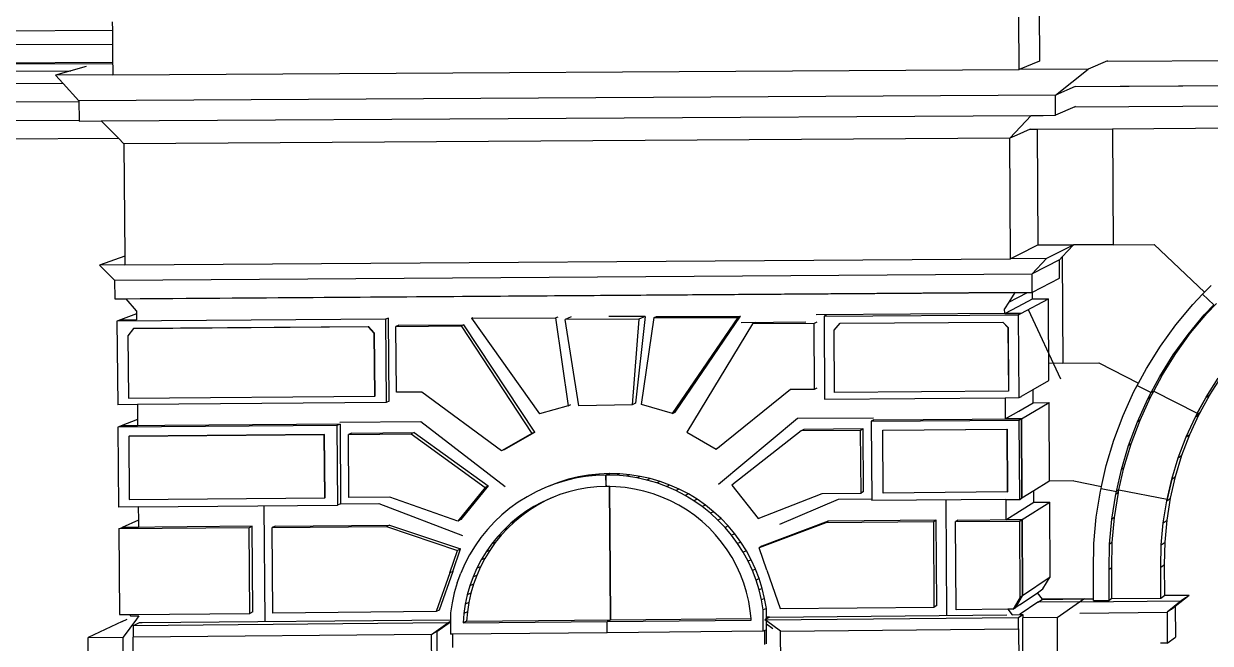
# Model space of a CAD drawing. Extents: x -106 to 80, y -44 to 65.
# Drawn here: x -65.61 to -42.98, y -19.33 to -7.51 of the extents above; entities that cross this region are included whole.
import ezdxf

# ---------------------------------------------------------------- set-up
doc = ezdxf.new("R2010")
doc.units = 0
doc.layers.get('0').update_dxf_attribs({"linetype": 'CONTINUOUS'})

msp = doc.modelspace()

# ---------------------------------------------------------------- linework, layer by layer
for p, q in [((-46.626, -8.386), (-46.633, -7.385)), ((-46.247, -7.242), (-46.241, -8.228)), ((-66.412, -7.647), (-63.924, -7.636)), ((-63.926, -7.476), (-63.924, -7.631)), ((-63.924, -7.631), (-63.924, -7.636)), ((-63.924, -7.636), (-63.922, -7.899)), ((-66.491, -7.911), (-63.922, -7.899)), ((-63.922, -7.899), (-63.919, -8.244)), ((-44.948, -8.226), (16.93, -7.882)), ((-66.626, -8.279), (-63.919, -8.267)), ((-66.487, -8.256), (-63.919, -8.244)), ((-64.425, -8.327), (-64.719, -8.409)), ((-63.919, -8.244), (-63.919, -8.267)), ((-63.919, -8.267), (-63.918, -8.324)), ((-63.918, -8.324), (-63.917, -8.483)), ((-46.241, -8.228), (-46.626, -8.386)), ((-46.241, -8.228), (-46.241, -8.228)), ((-44.942, -8.221), (-45.313, -8.379)), ((-66.625, -8.417), (-64.719, -8.409)), ((-64.719, -8.409), (-65.008, -8.489)), ((-63.917, -8.483), (-65.008, -8.489)), ((-65.008, -8.489), (-64.86, -8.652)), ((-63.917, -8.483), (-46.626, -8.386)), ((-45.313, -8.379), (-46.626, -8.386)), ((-45.936, -8.872), (-45.313, -8.379)), ((-6.469, -8.49), (-45.559, -8.714)), ((-6.469, -8.49), (-44.701, -8.709)), ((-64.86, -8.652), (-66.472, -8.66)), ((-64.86, -8.652), (-64.564, -8.979)), ((-45.559, -8.709), (-45.936, -8.872)), ((-44.701, -8.709), (-45.559, -8.714)), ((-66.222, -9.004), (-64.563, -8.996)), ((-45.936, -8.872), (-64.564, -8.979)), ((-64.564, -8.979), (-64.563, -8.996)), ((-64.563, -8.996), (-64.56, -9.336)), ((-45.934, -9.257), (-45.936, -8.872)), ((-45.567, -9.096), (-6.532, -8.866)), ((-64.138, -9.365), (-46.401, -9.26)), ((-46.807, -9.696), (-46.401, -9.26)), ((-46.401, -9.26), (-46.172, -9.259)), ((-46.172, -9.259), (-45.934, -9.257)), ((-45.567, -9.096), (-45.934, -9.257)), ((-45.556, -9.091), (-45.567, -9.096)), ((-64.56, -9.354), (-66.458, -9.363)), ((-64.56, -9.336), (-64.56, -9.354)), ((-64.56, -9.354), (-64.56, -9.368)), ((-64.56, -9.368), (-64.138, -9.365)), ((-64.138, -9.365), (-63.807, -9.695)), ((-66.216, -9.707), (-63.807, -9.695)), ((-63.807, -9.695), (-63.703, -9.799)), ((-46.807, -9.696), (-63.703, -9.799)), ((-46.672, -9.636), (-46.807, -9.696)), ((-46.792, -11.995), (-46.807, -9.696)), ((-46.42, -9.525), (-46.672, -9.636)), ((-46.279, -9.529), (-46.42, -9.53)), ((-44.85, -9.52), (-46.279, -9.529)), ((-46.265, -11.731), (-46.279, -9.529)), ((-42.392, -9.505), (-44.85, -9.52)), ((-44.85, -9.52), (-44.836, -11.726)), ((-63.703, -9.799), (-63.685, -11.946)), ((-46.265, -11.731), (-46.656, -11.927)), ((-46.265, -11.731), (-45.588, -11.726)), ((-45.588, -11.726), (-46.106, -11.99)), ((-45.806, -11.955), (-45.593, -11.731)), ((-45.593, -11.731), (-45.588, -11.726)), ((-44.836, -11.726), (-45.593, -11.731)), ((-44.836, -11.726), (-44.051, -11.72)), ((-44.051, -11.72), (-43.093, -12.631)), ((-63.685, -11.946), (-64.171, -12.115)), ((-63.685, -11.946), (-63.684, -12.112)), ((-46.657, -11.927), (-46.792, -11.995)), ((-46.106, -11.99), (-46.792, -11.995)), ((-46.382, -12.281), (-46.106, -11.99)), ((-45.861, -12.012), (-45.806, -11.955)), ((-45.806, -11.955), (-45.794, -13.986)), ((-63.684, -12.112), (-64.171, -12.115)), ((-64.171, -12.115), (-63.883, -12.403)), ((-63.684, -12.112), (-46.792, -11.995)), ((-45.861, -12.012), (-46.382, -12.281)), ((-45.859, -12.362), (-45.861, -12.012)), ((-63.883, -12.403), (-46.382, -12.281)), ((-63.883, -12.403), (-63.88, -12.76)), ((-46.38, -12.635), (-46.382, -12.281)), ((-46.374, -12.632), (-45.859, -12.362)), ((-63.659, -12.758), (-46.707, -12.637)), ((-46.71, -12.639), (-63.391, -12.758)), ((-46.71, -12.639), (-46.826, -12.823)), ((-46.71, -12.639), (-46.707, -12.637)), ((-46.707, -12.637), (-46.468, -12.636)), ((-46.651, -12.731), (-46.468, -12.636)), ((-46.468, -12.636), (-46.38, -12.635)), ((-46.382, -12.636), (-46.38, -12.635)), ((-46.382, -12.636), (-46.382, -12.636)), ((-46.38, -12.635), (-46.374, -12.632)), ((-46.373, -12.758), (-46.374, -12.632)), ((-43.316, -12.865), (-43.13, -12.669)), ((-43.13, -12.669), (-43.093, -12.631)), ((-43.13, -12.669), (-42.915, -12.874)), ((-43.093, -12.631), (-42.969, -12.501)), ((-63.88, -12.76), (-63.659, -12.758)), ((-63.659, -12.758), (-63.664, -12.76)), ((-63.462, -12.984), (-63.664, -12.76)), ((-63.391, -12.758), (-63.395, -12.759)), ((-46.826, -12.823), (-46.906, -12.95)), ((-46.826, -12.823), (-46.652, -12.732)), ((-46.65, -12.904), (-46.373, -12.758)), ((-46.597, -13.036), (-46.069, -12.756)), ((-46.373, -12.758), (-46.069, -12.756)), ((-46.06, -14.316), (-46.069, -12.756)), ((-43.638, -13.251), (-43.316, -12.865)), ((-43.098, -13.066), (-42.915, -12.874)), ((-43.051, -13.039), (-42.867, -12.846)), ((-63.461, -13.047), (-63.772, -13.161)), ((-63.462, -12.984), (-63.461, -13.047)), ((-63.461, -13.047), (-63.461, -13.159)), ((-58.659, -13.124), (-58.716, -13.148)), ((-58.646, -14.712), (-58.659, -13.124)), ((-57.073, -13.126), (-57.041, -13.112)), ((-57.073, -13.126), (-55.47, -13.121)), ((-55.47, -13.121), (-55.422, -13.101)), ((-55.47, -13.121), (-55.228, -14.797)), ((-55.174, -13.099), (-55.288, -13.149)), ((-53.764, -13.092), (-54.454, -13.094)), ((-53.764, -13.092), (-53.945, -14.75)), ((-53.764, -13.092), (-53.882, -13.144)), ((-53.835, -14.774), (-53.592, -13.116)), ((-53.592, -13.116), (-53.543, -13.094)), ((-53.592, -13.116), (-51.988, -13.111)), ((-53.543, -13.094), (-51.941, -13.089)), ((-53.24, -14.942), (-51.988, -13.111)), ((-53.192, -14.919), (-51.941, -13.089)), ((-51.988, -13.111), (-51.941, -13.089)), ((-46.905, -13.039), (-50.498, -13.065)), ((-50.351, -13.087), (-46.641, -13.06)), ((-50.303, -13.063), (-50.351, -13.087)), ((-50.351, -13.087), (-50.34, -14.671)), ((-46.905, -13.039), (-46.906, -12.95)), ((-46.905, -13.039), (-46.65, -12.905)), ((-46.905, -13.039), (-46.597, -13.036)), ((-46.597, -13.037), (-46.905, -13.039)), ((-46.905, -13.039), (-46.905, -13.039)), ((-46.641, -13.06), (-46.597, -13.037)), ((-46.631, -14.642), (-46.641, -13.06)), ((-46.597, -13.036), (-46.597, -13.036)), ((-46.597, -13.037), (-46.597, -13.036)), ((-46.46, -12.963), (-45.843, -14.283)), ((-43.407, -13.437), (-43.098, -13.066)), ((-43.359, -13.409), (-43.051, -13.039)), ((-43.051, -13.039), (-43.098, -13.066)), ((-58.716, -13.148), (-63.836, -13.185)), ((-63.772, -13.161), (-63.836, -13.185)), ((-63.836, -13.185), (-63.822, -14.777)), ((-63.772, -13.161), (-63.461, -13.159)), ((-63.522, -13.323), (-63.627, -13.463)), ((-59.048, -13.291), (-63.522, -13.323)), ((-63.522, -13.323), (-63.516, -13.321)), ((-63.516, -13.321), (-59.042, -13.288)), ((-59.042, -13.288), (-59.048, -13.291)), ((-58.928, -13.417), (-59.048, -13.291)), ((-58.922, -13.415), (-59.042, -13.288)), ((-58.716, -13.148), (-58.704, -14.737)), ((-58.458, -13.261), (-58.515, -13.284)), ((-58.515, -13.284), (-57.274, -13.275)), ((-58.505, -14.54), (-58.515, -13.284)), ((-58.458, -13.261), (-57.219, -13.252)), ((-57.219, -13.252), (-57.274, -13.275)), ((-57.274, -13.275), (-55.921, -15.324)), ((-55.867, -15.299), (-57.219, -13.252)), ((-57.073, -13.126), (-55.78, -14.951)), ((-53.882, -13.144), (-55.288, -13.149)), ((-55.027, -14.797), (-55.288, -13.149)), ((-53.882, -13.144), (-54.007, -14.78)), ((-51.712, -13.235), (-52.965, -15.301)), ((-50.696, -13.204), (-51.93, -13.213)), ((-51.662, -13.211), (-51.712, -13.235)), ((-50.539, -13.226), (-51.712, -13.235)), ((-50.491, -13.203), (-50.539, -13.226)), ((-50.53, -14.478), (-50.539, -13.226)), ((-50.157, -13.353), (-50.046, -13.225)), ((-50.046, -13.225), (-46.943, -13.202)), ((-50.041, -13.222), (-50.046, -13.225)), ((-50.041, -13.222), (-46.939, -13.2)), ((-46.943, -13.202), (-46.939, -13.2)), ((-46.842, -13.305), (-46.943, -13.202)), ((-46.838, -13.303), (-46.939, -13.2)), ((-46.842, -13.305), (-46.838, -13.303)), ((-46.842, -13.305), (-46.835, -14.519)), ((-46.838, -13.303), (-46.831, -14.519)), ((-43.934, -13.658), (-43.638, -13.251)), ((-63.627, -13.463), (-63.617, -14.652)), ((-58.922, -13.415), (-58.928, -13.417)), ((-58.918, -14.616), (-58.928, -13.417)), ((-58.913, -14.613), (-58.922, -13.415)), ((-50.149, -14.547), (-50.157, -13.353)), ((-43.69, -13.828), (-43.407, -13.437)), ((-43.642, -13.799), (-43.359, -13.409)), ((-43.359, -13.409), (-43.407, -13.437)), ((-44.201, -14.084), (-43.934, -13.658)), ((-43.897, -14.208), (-43.642, -13.799)), ((-43.642, -13.799), (-43.69, -13.828)), ((-45.794, -13.986), (-46.062, -13.988)), ((-45.794, -13.986), (-45.11, -13.981)), ((-45.11, -13.981), (-44.353, -14.367)), ((-43.946, -14.237), (-43.69, -13.828)), ((-44.353, -14.367), (-44.201, -14.084)), ((-44.112, -14.546), (-43.946, -14.237)), ((-44.063, -14.516), (-43.897, -14.208)), ((-43.897, -14.208), (-43.946, -14.237)), ((-42.994, -14.588), (-42.766, -14.23)), ((-52.408, -15.622), (-50.987, -14.482)), ((-50.987, -14.482), (-50.97, -14.482)), ((-50.97, -14.482), (-50.53, -14.478)), ((-50.53, -14.478), (-50.482, -14.453)), ((-46.362, -14.489), (-46.06, -14.316)), ((-44.439, -14.527), (-44.376, -14.41)), ((-44.376, -14.41), (-44.353, -14.367)), ((-44.376, -14.41), (-44.112, -14.546)), ((-43.065, -14.633), (-42.836, -14.274)), ((-63.617, -14.652), (-58.918, -14.616)), ((-58.913, -14.613), (-58.918, -14.616)), ((-58.022, -14.536), (-58.505, -14.54)), ((-56.503, -15.655), (-58.022, -14.536)), ((-50.34, -14.671), (-46.895, -14.644)), ((-46.835, -14.521), (-50.149, -14.547)), ((-46.895, -14.644), (-46.631, -14.642)), ((-46.895, -14.644), (-46.893, -15.047)), ((-46.835, -14.521), (-46.831, -14.519)), ((-46.831, -14.519), (-46.835, -14.519)), ((-46.835, -14.519), (-46.835, -14.521)), ((-46.631, -14.642), (-46.587, -14.618)), ((-46.587, -14.617), (-46.362, -14.489)), ((-46.587, -14.618), (-46.587, -14.617)), ((-46.361, -14.74), (-46.362, -14.489)), ((-44.647, -14.985), (-44.439, -14.527)), ((-44.373, -15.101), (-44.174, -14.662)), ((-44.324, -15.071), (-44.125, -14.632)), ((-44.174, -14.662), (-44.112, -14.546)), ((-44.125, -14.632), (-44.174, -14.662)), ((-44.125, -14.632), (-44.063, -14.516)), ((-44.063, -14.516), (-44.112, -14.546)), ((-44.063, -14.516), (-43.234, -14.939)), ((-43.249, -14.97), (-43.065, -14.633)), ((-43.234, -14.939), (-43.065, -14.633)), ((-43.177, -14.924), (-42.994, -14.588)), ((-43.065, -14.633), (-42.994, -14.588)), ((-63.447, -14.774), (-63.822, -14.777)), ((-58.704, -14.737), (-63.447, -14.774)), ((-63.447, -14.774), (-63.444, -15.056)), ((-58.646, -14.712), (-58.704, -14.737)), ((-55.228, -14.797), (-55.78, -14.951)), ((-55.228, -14.797), (-55.179, -14.773)), ((-54.007, -14.78), (-55.027, -14.797)), ((-53.945, -14.75), (-54.007, -14.78)), ((-53.24, -14.942), (-53.835, -14.774)), ((-53.24, -14.942), (-53.192, -14.919)), ((-46.893, -15.047), (-46.637, -14.899)), ((-46.636, -14.899), (-46.361, -14.74)), ((-46.585, -15.045), (-46.057, -14.737)), ((-46.361, -14.74), (-46.057, -14.737)), ((-46.048, -16.227), (-46.057, -14.737)), ((-43.249, -14.97), (-43.177, -14.924)), ((-43.197, -14.96), (-43.177, -14.924)), ((-63.444, -15.056), (-63.755, -15.182)), ((-59.582, -15.149), (-63.755, -15.182)), ((-63.444, -15.056), (-63.443, -15.179)), ((-59.582, -15.149), (-59.641, -15.174)), ((-59.583, -15.112), (-58.044, -15.1)), ((-59.582, -15.149), (-59.57, -16.666)), ((-58.044, -15.1), (-56.435, -16.335)), ((-50.856, -15.042), (-52.362, -16.3)), ((-49.404, -15.031), (-50.856, -15.042)), ((-49.403, -15.067), (-49.45, -15.093)), ((-49.45, -15.093), (-46.628, -15.07)), ((-49.45, -15.093), (-49.44, -16.607)), ((-49.403, -15.067), (-46.585, -15.045)), ((-46.585, -15.045), (-46.893, -15.047)), ((-46.628, -15.07), (-46.585, -15.045)), ((-46.619, -16.583), (-46.628, -15.07)), ((-46.575, -16.555), (-46.585, -15.045)), ((-46.585, -15.045), (-46.575, -16.555)), ((-44.823, -15.456), (-44.647, -14.985)), ((-44.542, -15.553), (-44.373, -15.101)), ((-44.492, -15.521), (-44.324, -15.071)), ((-44.324, -15.071), (-44.373, -15.101)), ((-43.446, -15.392), (-43.268, -15.006)), ((-43.374, -15.345), (-43.197, -14.96)), ((-43.268, -15.006), (-43.197, -14.96)), ((-43.268, -15.006), (-43.249, -14.97)), ((-43.234, -14.939), (-43.249, -14.97)), ((-59.641, -15.174), (-63.819, -15.208)), ((-63.755, -15.182), (-63.819, -15.208)), ((-63.819, -15.208), (-63.806, -16.729)), ((-63.755, -15.182), (-63.443, -15.179)), ((-59.882, -15.351), (-63.611, -15.381)), ((-63.605, -15.378), (-63.611, -15.381)), ((-63.611, -15.381), (-63.601, -16.583)), ((-59.876, -15.348), (-63.605, -15.378)), ((-59.876, -15.348), (-59.882, -15.351)), ((-59.872, -16.551), (-59.882, -15.351)), ((-59.866, -16.549), (-59.876, -15.348)), ((-59.641, -15.174), (-59.629, -16.694)), ((-59.365, -15.319), (-59.423, -15.345)), ((-59.423, -15.345), (-58.225, -15.335)), ((-59.414, -16.545), (-59.423, -15.345)), ((-59.365, -15.319), (-58.168, -15.309)), ((-58.168, -15.309), (-58.225, -15.335)), ((-58.225, -15.335), (-56.812, -16.354)), ((-58.168, -15.309), (-56.757, -16.327)), ((-55.921, -15.324), (-56.503, -15.655)), ((-56.448, -15.629), (-55.867, -15.299)), ((-55.867, -15.299), (-55.921, -15.324)), ((-52.965, -15.301), (-52.408, -15.622)), ((-50.785, -15.275), (-52.106, -16.314)), ((-50.736, -15.249), (-50.785, -15.275)), ((-49.653, -15.266), (-50.785, -15.275)), ((-49.606, -15.24), (-50.736, -15.249)), ((-49.606, -15.24), (-49.653, -15.266)), ((-49.645, -16.462), (-49.653, -15.266)), ((-49.598, -16.435), (-49.606, -15.24)), ((-49.23, -15.265), (-46.864, -15.246)), ((-49.226, -15.262), (-49.23, -15.265)), ((-49.223, -16.461), (-49.23, -15.265)), ((-49.226, -15.262), (-46.86, -15.243)), ((-46.864, -15.246), (-46.86, -15.243)), ((-46.864, -15.246), (-46.856, -16.441)), ((-46.86, -15.243), (-46.852, -16.438)), ((-43.524, -15.742), (-43.374, -15.345)), ((-43.446, -15.392), (-43.374, -15.345)), ((-52.358, -15.596), (-52.408, -15.622)), ((-44.968, -15.937), (-44.823, -15.456)), ((-44.68, -16.014), (-44.542, -15.553)), ((-44.63, -15.982), (-44.492, -15.521)), ((-44.492, -15.521), (-44.542, -15.553)), ((-43.597, -15.789), (-43.446, -15.392)), ((-56.448, -15.629), (-56.503, -15.655)), ((-43.72, -16.195), (-43.597, -15.789)), ((-43.647, -16.147), (-43.524, -15.742)), ((-43.597, -15.789), (-43.524, -15.742)), ((-45.058, -16.334), (-44.968, -15.937)), ((-44.775, -16.432), (-44.68, -16.014)), ((-44.725, -16.399), (-44.63, -15.982)), ((-44.63, -15.982), (-44.68, -16.014)), ((-55.479, -16.285), (-55.663, -16.355)), ((-55.415, -16.258), (-55.599, -16.329)), ((-55.412, -16.258), (-55.596, -16.329)), ((-55.29, -16.226), (-55.479, -16.285)), ((-55.412, -16.258), (-55.479, -16.285)), ((-55.227, -16.2), (-55.415, -16.258)), ((-55.224, -16.2), (-55.412, -16.258)), ((-55.098, -16.18), (-55.29, -16.226)), ((-55.224, -16.2), (-55.29, -16.226)), ((-55.035, -16.154), (-55.227, -16.2)), ((-55.032, -16.154), (-55.224, -16.2)), ((-54.904, -16.146), (-55.098, -16.18)), ((-55.032, -16.154), (-55.098, -16.18)), ((-54.841, -16.12), (-55.035, -16.154)), ((-54.838, -16.12), (-55.032, -16.154)), ((-54.838, -16.12), (-54.904, -16.146)), ((-54.707, -16.126), (-54.904, -16.146)), ((-54.645, -16.099), (-54.841, -16.12)), ((-54.642, -16.099), (-54.838, -16.12)), ((-54.642, -16.099), (-54.707, -16.126)), ((-54.51, -16.118), (-54.707, -16.126)), ((-54.449, -16.091), (-54.645, -16.099)), ((-54.447, -16.091), (-54.642, -16.099)), ((-54.445, -16.091), (-54.51, -16.118)), ((-54.509, -16.315), (-54.51, -16.118)), ((-54.445, -16.094), (-54.505, -16.118)), ((-54.313, -16.122), (-54.505, -16.118)), ((-54.503, -16.314), (-54.505, -16.118)), ((-54.447, -16.091), (-54.449, -16.091)), ((-54.445, -16.091), (-54.447, -16.091)), ((-54.44, -16.091), (-54.445, -16.091)), ((-54.44, -16.092), (-54.445, -16.091)), ((-54.445, -16.091), (-54.445, -16.091)), ((-54.445, -16.094), (-54.445, -16.091)), ((-54.445, -16.091), (-54.445, -16.091)), ((-54.445, -16.091), (-54.445, -16.091)), ((-54.44, -16.092), (-54.445, -16.094)), ((-54.248, -16.096), (-54.44, -16.091)), ((-54.44, -16.091), (-54.44, -16.092)), ((-54.248, -16.096), (-54.313, -16.122)), ((-54.116, -16.14), (-54.313, -16.122)), ((-54.052, -16.114), (-54.248, -16.096)), ((-54.052, -16.114), (-54.116, -16.14)), ((-53.921, -16.17), (-54.116, -16.14)), ((-53.857, -16.144), (-54.052, -16.114)), ((-53.857, -16.144), (-53.921, -16.17)), ((-53.729, -16.213), (-53.921, -16.17)), ((-53.665, -16.187), (-53.857, -16.144)), ((-53.665, -16.187), (-53.729, -16.213)), ((-53.54, -16.268), (-53.729, -16.213)), ((-53.476, -16.242), (-53.665, -16.187)), ((-53.476, -16.242), (-53.54, -16.268)), ((-53.355, -16.336), (-53.54, -16.268)), ((-53.291, -16.309), (-53.476, -16.242)), ((-46.35, -16.415), (-46.062, -16.236)), ((-46.062, -16.236), (-46.048, -16.227)), ((-45.585, -16.232), (-46.062, -16.236)), ((-45.585, -16.232), (-45.058, -16.334)), ((-43.815, -16.609), (-43.72, -16.195)), ((-43.72, -16.195), (-43.809, -16.578)), ((-43.743, -16.56), (-43.647, -16.147)), ((-43.72, -16.195), (-43.647, -16.147)), ((-56.812, -16.354), (-57.332, -16.995)), ((-56.757, -16.327), (-57.276, -16.967)), ((-56.757, -16.327), (-56.812, -16.354)), ((-55.842, -16.438), (-56.015, -16.532)), ((-55.663, -16.355), (-55.842, -16.438)), ((-55.614, -16.336), (-55.663, -16.355)), ((-55.599, -16.329), (-55.614, -16.336)), ((-55.596, -16.329), (-55.614, -16.336)), ((-55.392, -16.492), (-55.512, -16.538)), ((-55.219, -16.438), (-55.392, -16.492)), ((-55.043, -16.396), (-55.219, -16.438)), ((-54.864, -16.365), (-55.043, -16.396)), ((-54.684, -16.346), (-54.864, -16.365)), ((-54.508, -16.338), (-54.684, -16.346)), ((-54.503, -16.314), (-54.509, -16.315)), ((-54.508, -16.338), (-54.509, -16.315)), ((-54.503, -16.336), (-54.508, -16.338)), ((-54.503, -16.338), (-54.508, -16.338)), ((-54.503, -16.336), (-54.503, -16.314)), ((-54.503, -16.338), (-54.503, -16.336)), ((-54.443, -16.34), (-54.503, -16.338)), ((-54.431, -17.972), (-54.443, -16.34)), ((-54.438, -16.34), (-54.443, -16.34)), ((-54.426, -17.97), (-54.438, -16.34)), ((-54.322, -16.343), (-54.438, -16.34)), ((-54.142, -16.359), (-54.322, -16.343)), ((-53.963, -16.387), (-54.142, -16.359)), ((-53.786, -16.426), (-53.963, -16.387)), ((-53.612, -16.477), (-53.786, -16.426)), ((-53.443, -16.539), (-53.612, -16.477)), ((-53.291, -16.309), (-53.355, -16.336)), ((-53.175, -16.415), (-53.355, -16.336)), ((-53.111, -16.389), (-53.291, -16.309)), ((-53.111, -16.389), (-53.175, -16.415)), ((-53, -16.506), (-53.175, -16.415)), ((-52.937, -16.479), (-53.111, -16.389)), ((-52.937, -16.479), (-53, -16.506)), ((-52.832, -16.608), (-53, -16.506)), ((-52.769, -16.581), (-52.937, -16.479)), ((-52.106, -16.314), (-51.605, -16.945)), ((-51.605, -16.945), (-50.384, -16.468)), ((-50.384, -16.468), (-49.645, -16.462)), ((-49.598, -16.435), (-49.645, -16.462)), ((-46.856, -16.441), (-49.223, -16.461)), ((-46.856, -16.441), (-46.852, -16.438)), ((-46.575, -16.555), (-46.35, -16.415)), ((-46.349, -16.636), (-46.35, -16.415)), ((-45.157, -16.922), (-45.079, -16.426)), ((-45.079, -16.426), (-45.067, -16.375)), ((-45.067, -16.375), (-45.058, -16.334)), ((-45.067, -16.375), (-44.775, -16.432)), ((-44.862, -16.96), (-44.787, -16.484)), ((-44.812, -16.926), (-44.737, -16.451)), ((-44.787, -16.484), (-44.775, -16.432)), ((-44.737, -16.451), (-44.787, -16.484)), ((-44.725, -16.399), (-44.775, -16.432)), ((-44.737, -16.451), (-44.725, -16.399)), ((-44.725, -16.399), (-43.809, -16.578)), ((-63.43, -16.726), (-63.806, -16.729)), ((-63.601, -16.583), (-59.872, -16.551)), ((-63.43, -16.726), (-59.629, -16.694)), ((-63.43, -16.726), (-63.428, -16.979)), ((-61.008, -18.908), (-61.026, -16.706)), ((-59.866, -16.549), (-59.872, -16.551)), ((-59.57, -16.666), (-59.629, -16.694)), ((-59.57, -16.666), (-58.839, -16.66)), ((-58.631, -16.538), (-59.414, -16.545)), ((-58.839, -16.66), (-57.249, -17.271)), ((-57.332, -16.995), (-58.631, -16.538)), ((-56.182, -16.637), (-56.342, -16.752)), ((-56.015, -16.532), (-56.182, -16.637)), ((-55.885, -16.719), (-56.038, -16.816)), ((-55.818, -16.692), (-55.971, -16.789)), ((-55.726, -16.633), (-55.885, -16.719)), ((-55.818, -16.692), (-55.885, -16.719)), ((-55.659, -16.606), (-55.818, -16.692)), ((-55.561, -16.557), (-55.726, -16.633)), ((-55.659, -16.606), (-55.726, -16.633)), ((-55.512, -16.538), (-55.659, -16.606)), ((-55.512, -16.538), (-55.561, -16.557)), ((-53.277, -16.612), (-53.443, -16.539)), ((-53.117, -16.696), (-53.277, -16.612)), ((-52.963, -16.79), (-53.117, -16.696)), ((-52.769, -16.581), (-52.832, -16.608)), ((-52.672, -16.721), (-52.832, -16.608)), ((-52.609, -16.694), (-52.769, -16.581)), ((-52.609, -16.694), (-52.672, -16.721)), ((-52.519, -16.844), (-52.672, -16.721)), ((-52.456, -16.817), (-52.609, -16.694)), ((-50.083, -16.585), (-51.199, -17.061)), ((-49.44, -16.58), (-50.083, -16.585)), ((-46.883, -16.585), (-49.44, -16.607)), ((-48.007, -18.787), (-48.021, -16.595)), ((-46.883, -16.585), (-46.619, -16.583)), ((-46.883, -16.585), (-46.88, -16.97)), ((-46.623, -16.808), (-46.349, -16.636)), ((-46.619, -16.583), (-46.575, -16.555)), ((-46.575, -16.555), (-46.575, -16.555)), ((-46.575, -16.555), (-46.575, -16.555)), ((-46.575, -16.555), (-46.575, -16.555)), ((-46.573, -16.967), (-46.046, -16.633)), ((-46.349, -16.636), (-46.046, -16.633)), ((-46.037, -18.062), (-46.046, -16.633)), ((-43.882, -17.028), (-43.815, -16.609)), ((-43.815, -16.609), (-43.743, -16.56)), ((-43.809, -16.578), (-43.815, -16.609)), ((-43.809, -16.978), (-43.743, -16.56)), ((-57.276, -16.967), (-57.332, -16.995)), ((-56.493, -16.878), (-56.636, -17.013)), ((-56.342, -16.752), (-56.493, -16.878)), ((-56.184, -16.922), (-56.323, -17.038)), ((-56.117, -16.895), (-56.256, -17.011)), ((-56.038, -16.816), (-56.184, -16.922)), ((-56.117, -16.895), (-56.184, -16.922)), ((-55.971, -16.789), (-56.117, -16.895)), ((-55.971, -16.789), (-56.038, -16.816)), ((-52.816, -16.893), (-52.963, -16.79)), ((-52.675, -17.006), (-52.816, -16.893)), ((-52.456, -16.817), (-52.519, -16.844)), ((-52.374, -16.976), (-52.519, -16.844)), ((-52.312, -16.949), (-52.456, -16.817)), ((-52.312, -16.949), (-52.374, -16.976)), ((-52.176, -17.09), (-52.312, -16.949)), ((-47.799, -16.978), (-46.573, -16.967)), ((-46.88, -16.97), (-46.624, -16.809)), ((-46.573, -16.967), (-46.88, -16.97)), ((-46.616, -16.995), (-46.573, -16.967)), ((-46.564, -18.416), (-46.573, -16.967)), ((-46.573, -16.967), (-46.564, -18.416)), ((-45.202, -17.422), (-45.157, -16.922)), ((-44.904, -17.439), (-44.862, -16.96)), ((-44.812, -16.926), (-44.862, -16.96)), ((-44.854, -17.405), (-44.812, -16.926)), ((-63.802, -17.144), (-63.739, -17.116)), ((-61.317, -17.123), (-63.802, -17.144)), ((-63.802, -17.144), (-63.788, -18.78)), ((-63.738, -17.116), (-63.739, -17.116)), ((-63.428, -16.979), (-63.738, -17.116)), ((-61.257, -17.095), (-63.738, -17.116)), ((-63.738, -17.116), (-63.427, -17.113)), ((-63.738, -17.116), (-63.738, -17.116)), ((-63.428, -16.979), (-63.427, -17.113)), ((-61.257, -17.095), (-61.317, -17.123)), ((-61.304, -18.757), (-61.317, -17.123)), ((-61.243, -18.727), (-61.257, -17.095)), ((-60.818, -17.091), (-60.878, -17.119)), ((-60.878, -17.119), (-58.694, -17.1)), ((-60.865, -18.753), (-60.878, -17.119)), ((-60.818, -17.091), (-58.636, -17.072)), ((-58.636, -17.072), (-58.694, -17.1)), ((-58.694, -17.1), (-57.341, -17.556)), ((-58.636, -17.072), (-57.285, -17.527)), ((-56.77, -17.157), (-56.894, -17.31)), ((-56.636, -17.013), (-56.77, -17.157)), ((-56.454, -17.162), (-56.577, -17.295)), ((-56.387, -17.135), (-56.509, -17.268)), ((-56.323, -17.038), (-56.454, -17.162)), ((-56.387, -17.135), (-56.454, -17.162)), ((-56.256, -17.011), (-56.387, -17.135)), ((-56.256, -17.011), (-56.323, -17.038)), ((-52.543, -17.128), (-52.675, -17.006)), ((-52.419, -17.259), (-52.543, -17.128)), ((-52.239, -17.118), (-52.374, -16.976)), ((-52.176, -17.09), (-52.239, -17.118)), ((-52.113, -17.268), (-52.239, -17.118)), ((-52.051, -17.24), (-52.176, -17.09)), ((-50.317, -17.027), (-51.589, -17.505)), ((-50.269, -16.999), (-51.54, -17.476)), ((-50.269, -16.999), (-50.317, -17.027)), ((-48.257, -17.009), (-50.317, -17.027)), ((-48.212, -16.981), (-50.269, -16.999)), ((-48.212, -16.981), (-48.257, -17.009)), ((-48.247, -18.636), (-48.257, -17.009)), ((-48.201, -18.607), (-48.212, -16.981)), ((-47.799, -16.978), (-47.844, -17.006)), ((-47.844, -17.006), (-46.616, -16.995)), ((-47.833, -18.687), (-47.844, -17.006)), ((-46.607, -18.445), (-46.616, -16.995)), ((-43.92, -17.45), (-43.882, -17.028)), ((-43.882, -17.028), (-43.809, -16.978)), ((-43.847, -17.4), (-43.809, -16.978)), ((-56.894, -17.31), (-57.007, -17.47)), ((-56.622, -17.408), (-56.726, -17.555)), ((-56.577, -17.295), (-56.69, -17.435)), ((-56.622, -17.408), (-56.69, -17.435)), ((-56.509, -17.268), (-56.622, -17.408)), ((-56.509, -17.268), (-56.577, -17.295)), ((-52.304, -17.397), (-52.419, -17.259)), ((-52.199, -17.542), (-52.304, -17.397)), ((-52.051, -17.24), (-52.113, -17.268)), ((-51.998, -17.426), (-52.113, -17.268)), ((-51.936, -17.398), (-52.051, -17.24)), ((-51.936, -17.398), (-51.998, -17.426)), ((-51.831, -17.563), (-51.936, -17.398)), ((-45.212, -17.924), (-45.202, -17.422)), ((-44.854, -17.405), (-44.904, -17.439)), ((-44.864, -17.886), (-44.854, -17.405)), ((-43.92, -17.45), (-43.847, -17.4)), ((-43.856, -17.823), (-43.847, -17.4)), ((-57.489, -17.986), (-57.341, -17.556)), ((-57.433, -17.957), (-57.285, -17.527)), ((-57.285, -17.527), (-57.341, -17.556)), ((-57.11, -17.637), (-57.201, -17.811)), ((-57.007, -17.47), (-57.11, -17.637)), ((-56.794, -17.583), (-56.887, -17.737)), ((-56.726, -17.555), (-56.82, -17.709)), ((-56.69, -17.435), (-56.794, -17.583)), ((-56.726, -17.555), (-56.794, -17.583)), ((-52.103, -17.694), (-52.199, -17.542)), ((-51.893, -17.591), (-51.998, -17.426)), ((-51.831, -17.563), (-51.893, -17.591)), ((-51.8, -17.763), (-51.893, -17.591)), ((-51.738, -17.735), (-51.831, -17.563)), ((-51.54, -17.476), (-51.589, -17.505)), ((-51.442, -17.932), (-51.589, -17.505)), ((-44.914, -17.92), (-44.904, -17.439)), ((-43.929, -17.874), (-43.92, -17.45)), ((-57.201, -17.811), (-57.28, -17.99)), ((-56.903, -17.868), (-56.975, -18.033)), ((-56.887, -17.737), (-56.971, -17.896)), ((-56.903, -17.868), (-56.971, -17.896)), ((-56.82, -17.709), (-56.903, -17.868)), ((-56.82, -17.709), (-56.887, -17.737)), ((-52.018, -17.852), (-52.103, -17.694)), ((-51.943, -18.015), (-52.018, -17.852)), ((-51.738, -17.735), (-51.8, -17.763)), ((-51.718, -17.94), (-51.8, -17.763)), ((-51.656, -17.912), (-51.738, -17.735)), ((-43.929, -17.874), (-43.856, -17.823)), ((-43.926, -18.465), (-43.929, -17.874)), ((-43.853, -18.412), (-43.856, -17.823)), ((-57.489, -17.986), (-57.746, -18.724)), ((-57.433, -17.957), (-57.689, -18.694)), ((-57.433, -17.957), (-57.489, -17.986)), ((-57.348, -18.174), (-57.28, -17.99)), ((-57.043, -18.061), (-57.105, -18.23)), ((-56.971, -17.896), (-57.043, -18.061)), ((-56.975, -18.033), (-57.043, -18.061)), ((-56.975, -18.033), (-57.037, -18.201)), ((-54.431, -17.972), (-54.426, -17.97)), ((-54.425, -18.88), (-54.431, -17.972)), ((-54.419, -18.877), (-54.426, -17.97)), ((-51.879, -18.183), (-51.943, -18.015)), ((-51.656, -17.912), (-51.718, -17.94)), ((-51.648, -18.122), (-51.718, -17.94)), ((-51.586, -18.094), (-51.656, -17.912)), ((-51.586, -18.094), (-51.648, -18.122)), ((-51.529, -18.28), (-51.586, -18.094)), ((-51.442, -17.932), (-51.189, -18.663)), ((-46.564, -18.416), (-46.037, -18.062)), ((-46.175, -18.291), (-46.037, -18.062)), ((-45.209, -18.477), (-45.212, -17.924)), ((-44.864, -17.886), (-44.914, -17.92)), ((-44.911, -18.509), (-44.914, -17.92)), ((-44.861, -18.473), (-44.864, -17.886)), ((-57.348, -18.174), (-57.403, -18.362)), ((-57.105, -18.23), (-57.155, -18.403)), ((-57.037, -18.201), (-57.105, -18.23)), ((-57.037, -18.201), (-57.087, -18.374)), ((-51.827, -18.354), (-51.879, -18.183)), ((-51.59, -18.309), (-51.648, -18.122)), ((-51.529, -18.28), (-51.59, -18.309)), ((-51.545, -18.498), (-51.59, -18.309)), ((-51.484, -18.47), (-51.529, -18.28)), ((-46.281, -18.362), (-46.175, -18.291)), ((-57.446, -18.553), (-57.476, -18.746)), ((-57.403, -18.362), (-57.446, -18.553)), ((-57.155, -18.403), (-57.193, -18.578)), ((-57.125, -18.549), (-57.193, -18.578)), ((-57.087, -18.374), (-57.155, -18.403)), ((-57.125, -18.549), (-57.152, -18.726)), ((-57.087, -18.374), (-57.125, -18.549)), ((-51.786, -18.528), (-51.827, -18.354)), ((-51.757, -18.705), (-51.786, -18.528)), ((-51.484, -18.47), (-51.545, -18.498)), ((-51.513, -18.691), (-51.545, -18.498)), ((-51.451, -18.662), (-51.484, -18.47)), ((-46.607, -18.445), (-46.741, -18.677)), ((-46.564, -18.416), (-46.665, -18.592)), ((-46.665, -18.592), (-46.565, -18.418)), ((-46.612, -18.585), (-46.281, -18.362)), ((-46.275, -18.546), (-46.61, -18.774)), ((-46.607, -18.445), (-46.564, -18.416)), ((-46.564, -18.416), (-46.565, -18.418)), ((-46.565, -18.418), (-46.564, -18.416)), ((-46.564, -18.416), (-46.564, -18.416)), ((-46.186, -18.486), (-46.281, -18.362)), ((-46.275, -18.546), (-46.192, -18.489)), ((-45.476, -18.538), (-46.275, -18.546)), ((-46.275, -18.546), (-46.275, -18.546)), ((-46.192, -18.489), (-45.394, -18.482)), ((-46.186, -18.486), (-46.192, -18.489)), ((-45.389, -18.478), (-46.186, -18.486)), ((-45.907, -18.838), (-45.476, -18.538)), ((-45.476, -18.538), (-45.394, -18.482)), ((-45.476, -18.538), (-43.538, -18.52)), ((-45.394, -18.482), (-45.389, -18.478)), ((-45.394, -18.482), (-45.389, -18.482)), ((-45.389, -18.478), (-45.209, -18.477)), ((-45.389, -18.482), (-45.389, -18.478)), ((-45.389, -18.482), (-45.209, -18.48)), ((-45.209, -18.48), (-45.209, -18.477)), ((-45.209, -18.511), (-45.209, -18.48)), ((-45.209, -18.511), (-44.911, -18.509)), ((-44.861, -18.473), (-44.911, -18.509)), ((-44.861, -18.473), (-43.926, -18.465)), ((-43.926, -18.465), (-43.853, -18.412)), ((-43.853, -18.412), (-43.384, -18.408)), ((-43.538, -18.52), (-43.807, -18.735)), ((-43.456, -18.46), (-43.724, -18.675)), ((-43.652, -18.622), (-43.384, -18.408)), ((-43.456, -18.46), (-43.538, -18.52)), ((-43.456, -18.46), (-43.384, -18.408)), ((-63.788, -18.78), (-63.597, -18.778)), ((-63.597, -18.778), (-61.304, -18.757)), ((-63.597, -18.778), (-63.58, -18.804)), ((-61.243, -18.727), (-61.304, -18.757)), ((-57.746, -18.724), (-60.865, -18.753)), ((-57.689, -18.694), (-57.746, -18.724)), ((-57.476, -18.746), (-57.475, -18.883)), ((-57.22, -18.756), (-57.235, -18.935)), ((-57.193, -18.578), (-57.22, -18.756)), ((-57.152, -18.726), (-57.22, -18.756)), ((-57.152, -18.726), (-57.167, -18.905)), ((-51.742, -18.855), (-51.757, -18.705)), ((-51.451, -18.662), (-51.513, -18.691)), ((-51.51, -19.098), (-51.513, -18.691)), ((-51.45, -18.827), (-51.451, -18.662)), ((-51.189, -18.663), (-48.247, -18.636)), ((-48.201, -18.607), (-48.247, -18.636)), ((-46.842, -18.678), (-47.833, -18.687)), ((-46.741, -18.677), (-46.842, -18.678)), ((-46.842, -18.678), (-46.763, -18.783)), ((-46.762, -18.783), (-46.621, -18.781)), ((-46.741, -18.677), (-46.697, -18.648)), ((-46.697, -18.648), (-46.693, -18.64)), ((-46.693, -18.64), (-46.613, -18.586)), ((-46.693, -18.64), (-46.665, -18.592)), ((-46.641, -18.835), (-46.561, -18.781)), ((-46.611, -18.775), (-46.621, -18.781)), ((-46.621, -18.781), (-46.561, -18.781)), ((-46.561, -18.781), (-46.56, -18.844)), ((-45.474, -18.751), (-43.807, -18.735)), ((-43.724, -18.675), (-43.807, -18.735)), ((-43.807, -18.735), (-43.803, -19.326)), ((-43.724, -18.675), (-43.652, -18.622)), ((-43.652, -18.622), (-43.648, -19.21)), ((-63.737, -18.912), (-64.383, -19.218)), ((-63.737, -18.912), (-63.642, -18.866)), ((-63.463, -18.864), (-63.721, -19.212)), ((-63.58, -18.804), (-63.418, -18.803)), ((-57.524, -18.936), (-63.528, -18.993)), ((-63.411, -18.938), (-63.528, -18.993)), ((-63.528, -18.993), (-63.526, -19.211)), ((-63.418, -18.803), (-63.463, -18.864)), ((-63.361, -18.938), (-63.411, -18.938)), ((-57.475, -18.883), (-63.357, -18.938)), ((-57.838, -19.157), (-57.524, -18.936)), ((-57.738, -19.102), (-57.474, -18.917)), ((-57.474, -18.909), (-57.524, -18.936)), ((-57.475, -18.883), (-57.474, -18.909)), ((-57.474, -18.909), (-57.474, -18.917)), ((-57.474, -18.917), (-57.472, -19.154)), ((-57.167, -18.905), (-57.235, -18.935)), ((-57.235, -18.935), (-54.49, -18.909)), ((-57.167, -18.905), (-54.425, -18.88)), ((-54.425, -18.88), (-54.49, -18.909)), ((-54.488, -19.126), (-54.49, -18.909)), ((-54.49, -18.909), (-54.484, -18.909)), ((-54.419, -18.88), (-54.484, -18.909)), ((-54.484, -18.909), (-51.739, -18.883)), ((-54.428, -18.881), (-54.428, -18.884)), ((-54.425, -18.88), (-54.419, -18.877)), ((-54.425, -18.879), (-54.423, -18.879)), ((-54.425, -18.88), (-54.419, -18.88)), ((-54.423, -18.88), (-54.425, -18.88)), ((-54.419, -18.88), (-51.742, -18.855)), ((-54.419, -18.88), (-54.419, -18.877)), ((-51.739, -18.883), (-51.742, -18.855)), ((-51.477, -18.88), (-46.641, -18.835)), ((-51.45, -18.863), (-51.477, -18.88)), ((-51.449, -18.9), (-51.477, -18.88)), ((-51.388, -18.826), (-51.45, -18.827)), ((-51.388, -18.826), (-51.45, -18.863)), ((-51.45, -18.863), (-51.45, -18.827)), ((-51.448, -19.069), (-51.449, -18.9)), ((-51.178, -19.094), (-51.449, -18.9)), ((-51.449, -18.959), (-51.327, -19.042)), ((-51.388, -18.826), (-46.864, -18.784)), ((-46.64, -19.052), (-46.641, -18.835)), ((-45.907, -18.838), (-46.561, -18.844)), ((-46.56, -19.05), (-46.561, -18.844)), ((-45.907, -18.838), (-45.902, -19.642)), ((-64.383, -19.218), (-63.721, -19.212)), ((-64.378, -19.82), (-64.383, -19.218)), ((-63.715, -19.813), (-63.721, -19.212)), ((-57.838, -19.157), (-63.526, -19.211)), ((-63.521, -19.818), (-63.526, -19.211)), ((-57.738, -19.102), (-57.838, -19.157)), ((-57.833, -19.762), (-57.838, -19.157)), ((-57.738, -19.102), (-57.734, -19.707)), ((-57.438, -19.154), (-57.472, -19.154)), ((-54.488, -19.126), (-57.438, -19.154)), ((-57.438, -19.154), (-57.436, -19.409)), ((-51.51, -19.098), (-54.488, -19.126)), ((-51.479, -19.083), (-51.51, -19.098)), ((-51.448, -19.069), (-51.479, -19.083)), ((-51.477, -19.352), (-51.479, -19.083)), ((-51.446, -19.337), (-51.448, -19.069)), ((-51.178, -19.094), (-46.64, -19.052)), ((-51.173, -19.698), (-51.178, -19.094)), ((-46.64, -19.052), (-46.636, -19.655)), ((-46.556, -19.648), (-46.56, -19.05)), ((-43.803, -19.326), (-43.648, -19.21)), ((-43.803, -19.326), (-43.933, -19.327))]:
    msp.add_line(p, q)

doc.saveas('drawing.dxf')
